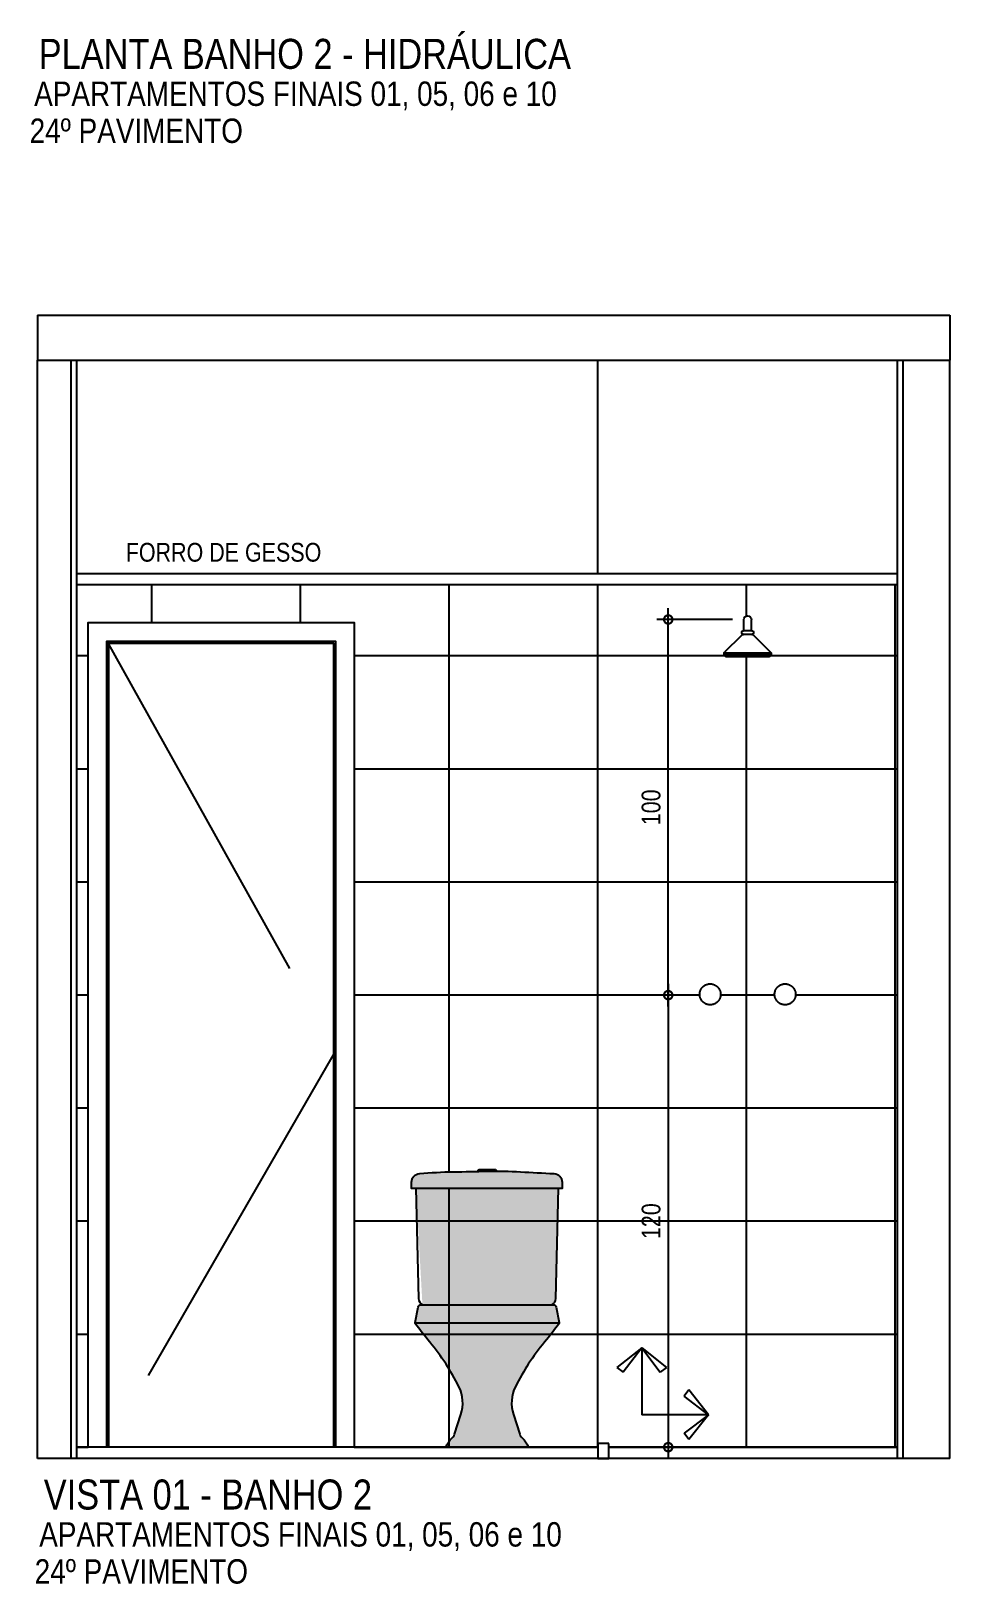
# Model space of a CAD drawing. Header units: metres. Extents: x 3 to 168, y -142 to 28.
# Drawn here: x 91.871 to 94.324, y -1.408 to 2.734 of the extents above; entities that cross this region are included whole.
import ezdxf

# ---------------------------------------------------------------- set-up
doc = ezdxf.new("R2010")
doc.units = ezdxf.units.M
doc.linetypes.add('DASHDOT', pattern=[1, 0.5, -0.25, 0, -0.25])
doc.linetypes.add('DASHEDX2', pattern=[1.5, 1, -0.5])
for name, color, linetype in [('ARQ-ALV ACAB', 4, 'Continuous'), ('ARQ-ALV OSSO', 5, 'Continuous'), ('ARQ-AUX1', 1, 'Continuous'), ('ARQ-AUX2', 2, 'Continuous'), ('ARQ-CAX', 1, 'Continuous'), ('ARQ-CERÂMICA', 7, 'Continuous'), ('ARQ-DIM', 2, 'Continuous'), ('ARQ-PRJ', 7, 'DASHEDX2'), ('ARQ-TXT', 2, 'Continuous')]:
    doc.layers.add(name, color=color, linetype=linetype)
doc.styles.add('Adesa', font='ARIALN.TTF')
doc.dimstyles.new('ADESA 1-0025', dxfattribs={"dimtxt": 0.05, "dimasz": 0.045, "dimexe": 0.03, "dimexo": 0.04, "dimgap": 0.02, "dimtad": 1, "dimtoh": 1, "dimdec": 0, "dimlfac": 100, "dimzin": 4, "dimtxsty": 'Adesa', "dimblk": 'DOTSMALL', "dimcen": 1, "dimdle": 0.03, "dimclrd": 1, "dimclre": 1, "dimclrt": 256, "dimazin": 1, "dimtm": 1e-09, "dimtfac": 1, "dimtdec": 0, "dimtix": 1, "dimtmove": 2, "dimatfit": 0, "dimldrblk": 'DOTSMALL', "dimfxl": 0.8, "dimtvp": 2, "dimtolj": 1, "dimtzin": 0, "dimarcsym": 0})
pattern_1 = [(0, (93.38367, -1.04352), (0, 0.301625), [])]
pattern_2 = [(90, (93.38367, -1.0435), (-0.396875, 2e-17), [])]

# ---------------------------------------------------------------- blocks, each defined once
blk = doc.blocks.new('*U45')
for points in [[(0, 0), (0, 2.2), (-0.71, 2.2), (-0.71, 0)], [(-0.05, 0), (-0.05, 2.15), (-0.66, 2.15), (-0.66, 0)], [(-0.055, 0), (-0.055, 2.145), (-0.655, 2.145), (-0.655, 0)]]:
    blk.add_lwpolyline(points)
at = {"layer": 'ARQ-PRJ'}
blk.add_lwpolyline([(-0.05, 2.15), (-0.66, 1.0575), (-0.05, 0)], dxfattribs=at)
blk = doc.blocks.new('MIST. CHUV.')
for points in [[(-0.128, 0), (-0.128, 0.0016), (-0.1277, 0.0037), (-0.1274, 0.0058), (-0.1269, 0.0079), (-0.1266, 0.0089), (-0.1262, 0.0099), (-0.1258, 0.0109), (-0.1254, 0.0118), (-0.1249, 0.0128), (-0.1244, 0.0137), (-0.1239, 0.0146), (-0.1233, 0.0155), (-0.1227, 0.0164), (-0.1221, 0.0172), (-0.1214, 0.0181), (-0.1207, 0.0189), (-0.12, 0.0196), (-0.1192, 0.0204), (-0.1184, 0.0211), (-0.1176, 0.0218), (-0.1159, 0.023), (-0.1141, 0.0242), (-0.1123, 0.0252), (-0.1113, 0.0256), (-0.1103, 0.026), (-0.1094, 0.0264), (-0.1083, 0.0267), (-0.1073, 0.027), (-0.1063, 0.0273), (-0.1053, 0.0275), (-0.1042, 0.0277), (-0.1032, 0.0278), (-0.1021, 0.0279), (-0.1011, 0.028), (-0.1, 0.028), (-0.0984, 0.028), (-0.0963, 0.0278), (-0.0942, 0.0274), (-0.0921, 0.0269), (-0.0911, 0.0266), (-0.0901, 0.0262), (-0.0891, 0.0258), (-0.0882, 0.0254), (-0.0872, 0.0249), (-0.0863, 0.0244), (-0.0854, 0.0239), (-0.0845, 0.0233), (-0.0836, 0.0227), (-0.0828, 0.0221), (-0.0819, 0.0214), (-0.0811, 0.0207), (-0.0804, 0.02), (-0.0796, 0.0192), (-0.0789, 0.0184), (-0.0782, 0.0176), (-0.077, 0.0159), (-0.0758, 0.0141), (-0.0748, 0.0123), (-0.0744, 0.0113), (-0.074, 0.0103), (-0.0736, 0.0094), (-0.0733, 0.0084), (-0.073, 0.0073), (-0.0727, 0.0063), (-0.0725, 0.0053), (-0.0723, 0.0042), (-0.0722, 0.0032), (-0.0721, 0.0021), (-0.072, 0.0011), (-0.072, 0), (-0.072, -0.0016), (-0.0722, -0.0037), (-0.0726, -0.0058), (-0.0731, -0.0079), (-0.0734, -0.0089), (-0.0738, -0.0099), (-0.0742, -0.0109), (-0.0746, -0.0118), (-0.0751, -0.0128), (-0.0756, -0.0137), (-0.0761, -0.0146), (-0.0767, -0.0155), (-0.0773, -0.0164), (-0.0779, -0.0172), (-0.0786, -0.0181), (-0.0793, -0.0189), (-0.08, -0.0196), (-0.0808, -0.0204), (-0.0816, -0.0211), (-0.0824, -0.0218), (-0.0841, -0.023), (-0.0859, -0.0242), (-0.0877, -0.0252), (-0.0887, -0.0256), (-0.0897, -0.026), (-0.0906, -0.0264), (-0.0916, -0.0267), (-0.0927, -0.027), (-0.0937, -0.0273), (-0.0947, -0.0275), (-0.0958, -0.0277), (-0.0968, -0.0278), (-0.0979, -0.0279), (-0.0989, -0.028), (-0.1, -0.028), (-0.1016, -0.028), (-0.1037, -0.0277), (-0.1058, -0.0274), (-0.1079, -0.0269), (-0.1089, -0.0266), (-0.1099, -0.0262), (-0.1109, -0.0258), (-0.1118, -0.0254), (-0.1128, -0.0249), (-0.1137, -0.0244), (-0.1146, -0.0239), (-0.1155, -0.0233), (-0.1164, -0.0227), (-0.1172, -0.0221), (-0.1181, -0.0214), (-0.1189, -0.0207), (-0.1196, -0.02), (-0.1204, -0.0192), (-0.1211, -0.0184), (-0.1218, -0.0176), (-0.123, -0.0159), (-0.1242, -0.0141), (-0.1252, -0.0123), (-0.1256, -0.0113), (-0.126, -0.0103), (-0.1264, -0.0094), (-0.1267, -0.0083), (-0.127, -0.0073), (-0.1273, -0.0063), (-0.1275, -0.0053), (-0.1277, -0.0042), (-0.1278, -0.0032), (-0.1279, -0.0021), (-0.128, -0.0011)], [(0.072, 0), (0.072, 0.0016), (0.0723, 0.0037), (0.0726, 0.0058), (0.0731, 0.0079), (0.0734, 0.0089), (0.0738, 0.0099), (0.0742, 0.0109), (0.0746, 0.0118), (0.0751, 0.0128), (0.0756, 0.0137), (0.0761, 0.0146), (0.0767, 0.0155), (0.0773, 0.0164), (0.0779, 0.0172), (0.0786, 0.0181), (0.0793, 0.0189), (0.08, 0.0196), (0.0808, 0.0204), (0.0816, 0.0211), (0.0824, 0.0218), (0.0841, 0.023), (0.0859, 0.0242), (0.0877, 0.0252), (0.0887, 0.0256), (0.0897, 0.026), (0.0906, 0.0264), (0.0917, 0.0267), (0.0927, 0.027), (0.0937, 0.0273), (0.0947, 0.0275), (0.0958, 0.0277), (0.0968, 0.0278), (0.0979, 0.0279), (0.0989, 0.028), (0.1, 0.028), (0.1016, 0.028), (0.1037, 0.0278), (0.1058, 0.0274), (0.1079, 0.0269), (0.1089, 0.0266), (0.1099, 0.0262), (0.1109, 0.0258), (0.1118, 0.0254), (0.1128, 0.0249), (0.1137, 0.0244), (0.1146, 0.0239), (0.1155, 0.0233), (0.1164, 0.0227), (0.1172, 0.0221), (0.1181, 0.0214), (0.1189, 0.0207), (0.1196, 0.02), (0.1204, 0.0192), (0.1211, 0.0184), (0.1218, 0.0176), (0.123, 0.0159), (0.1242, 0.0141), (0.1252, 0.0123), (0.1256, 0.0113), (0.126, 0.0103), (0.1264, 0.0094), (0.1267, 0.0084), (0.127, 0.0073), (0.1273, 0.0063), (0.1275, 0.0053), (0.1277, 0.0042), (0.1278, 0.0032), (0.1279, 0.0021), (0.128, 0.0011), (0.128, 0), (0.128, -0.0016), (0.1277, -0.0037), (0.1274, -0.0058), (0.1269, -0.0079), (0.1266, -0.0089), (0.1262, -0.0099), (0.1258, -0.0109), (0.1254, -0.0118), (0.1249, -0.0128), (0.1244, -0.0137), (0.1239, -0.0146), (0.1233, -0.0155), (0.1227, -0.0164), (0.1221, -0.0172), (0.1214, -0.0181), (0.1207, -0.0189), (0.12, -0.0196), (0.1192, -0.0204), (0.1184, -0.0211), (0.1176, -0.0218), (0.1159, -0.023), (0.1141, -0.0242), (0.1123, -0.0252), (0.1113, -0.0256), (0.1103, -0.026), (0.1094, -0.0264), (0.1083, -0.0267), (0.1073, -0.027), (0.1063, -0.0273), (0.1053, -0.0275), (0.1042, -0.0277), (0.1032, -0.0278), (0.1021, -0.0279), (0.1011, -0.028), (0.1, -0.028), (0.0984, -0.0279), (0.0963, -0.0277), (0.0942, -0.0274), (0.0921, -0.0269), (0.0911, -0.0266), (0.0901, -0.0262), (0.0891, -0.0258), (0.0882, -0.0254), (0.0872, -0.0249), (0.0863, -0.0244), (0.0854, -0.0239), (0.0845, -0.0233), (0.0836, -0.0227), (0.0828, -0.0221), (0.0819, -0.0214), (0.0811, -0.0207), (0.0804, -0.02), (0.0796, -0.0192), (0.0789, -0.0184), (0.0782, -0.0176), (0.077, -0.0159), (0.0758, -0.0141), (0.0748, -0.0123), (0.0744, -0.0113), (0.074, -0.0103), (0.0736, -0.0094), (0.0733, -0.0083), (0.073, -0.0073), (0.0727, -0.0063), (0.0725, -0.0053), (0.0723, -0.0042), (0.0722, -0.0032), (0.0721, -0.0021), (0.072, -0.0011)]]:
    blk.add_lwpolyline(points, close=True)
blk = doc.blocks.new('chuveiro frente')
for p, q in [((-0.01, 0.0698), (-0.01, 0.0998)), ((0.01, 0.0698), (0.01, 0.0998)), ((-0.0174, 0.0566), (-0.0613, 0.0127)), ((-0.0109, 0.0698), (0.0109, 0.0698)), ((-0.0109, 0.0598), (0.0109, 0.0598)), ((0.0174, 0.0566), (0.0613, 0.0127)), ((-0.0626, 0.01), (0.0626, 0.01)), ((-0.0623, 0.005), (0.0623, 0.005)), ((-0.0549, 0), (0.0549, 0))]:
    blk.add_line(p, q)
for centre, radius, start, end in [((0, 0.0998), 0.01, 0, 180), ((-0.0109, 0.0518), 0.008, 90, 143.719), ((-0.0109, 0.0648), 0.005, 90, 270), ((0.0109, 0.0648), 0.005, 270, 90), ((0.0109, 0.0518), 0.008, 36.281, 90), ((-0.0549, 0.008), 0.008, 143.719, 270), ((0.0549, 0.008), 0.008, 270, 36.281)]:
    blk.add_arc(centre, radius, start, end)
blk = doc.blocks.new('_DotSmall')
at = {"color": 0, "linetype": 'ByBlock', "const_width": 0.5}
blk.add_lwpolyline([(-0.0625, 0, 1), (0.0625, 0, 1)], format="xyb", close=True, dxfattribs=at)
blk = doc.blocks.new('*D95')
at = {"layer": 'ARQ-DIM', "color": 1, "lineweight": -2, "transparency": 16777216}
for p, q in [((93.5718, 0.1924), (93.5718, -1.0735)), ((93.6157, 0.1624), (93.5418, 0.1624)), ((93.7858, -1.0435), (93.5418, -1.0435))]:
    blk.add_line(p, q, dxfattribs=at)
at = {"layer": 'Defpoints', "color": 0, "transparency": 16777216}
for p in [(93.6557, 0.1624), (93.5718, -1.0435), (93.8258, -1.0435)]:
    blk.add_point(p, dxfattribs=at)
at = {"layer": 'ARQ-DIM', "color": 1, "lineweight": -2, "transparency": 16777216, "xscale": 0.045, "yscale": 0.045, "zscale": 0.045}
for p, rotation in [((93.5718, 0.1624), 90), ((93.5718, -1.0435), 270)]:
    blk.add_blockref('_DotSmall', p, dxfattribs=dict(at, rotation=rotation))
at = {"layer": 'ARQ-DIM', "transparency": 16777216, "insert": (93.5263, -0.4406), "char_height": 0.05, "attachment_point": 5, "rotation": 90, "style": 'Adesa'}
blk.add_mtext('\\A1;120', dxfattribs=at)
blk = doc.blocks.new('*D96')
at = {"layer": 'ARQ-DIM', "color": 1, "lineweight": -2, "transparency": 16777216}
for p, q in [((93.7437, 1.1645), (93.5418, 1.1645)), ((93.5718, 0.1324), (93.5718, 1.1945)), ((93.6157, 0.1624), (93.5418, 0.1624))]:
    blk.add_line(p, q, dxfattribs=at)
at = {"layer": 'Defpoints', "color": 0, "transparency": 16777216}
for p in [(93.5718, 1.1645), (93.7837, 1.1645), (93.6557, 0.1624)]:
    blk.add_point(p, dxfattribs=at)
at = {"layer": 'ARQ-DIM', "color": 1, "lineweight": -2, "transparency": 16777216, "xscale": 0.045, "yscale": 0.045, "zscale": 0.045}
for p, rotation in [((93.5718, 1.1645), 90), ((93.5718, 0.1624), 270)]:
    blk.add_blockref('_DotSmall', p, dxfattribs=dict(at, rotation=rotation))
at = {"layer": 'ARQ-DIM', "transparency": 16777216, "insert": (93.5263, 0.6634), "char_height": 0.05, "attachment_point": 5, "rotation": 90, "style": 'Adesa'}
blk.add_mtext('\\A1;100', dxfattribs=at)
blk = doc.blocks.new('CP929_e')
h = blk.add_hatch(color=255)
h.dxf.hatch_style = 1
edge = h.paths.add_edge_path()
edge.add_line((-0.2008, 0.6911), (0.2008, 0.6911))
edge.add_line((0.2008, 0.6911), (0.2007, 0.706))
edge.add_arc((0.1775, 0.7059), 0.0232, 0.3738, 87.2297)
edge.add_arc((0.8026, 13.6236), 12.9097, 266.83094, 267.22967, ccw=False)
edge.add_arc((0.0251, -0.4194), 1.1548, 86.8309, 91.2023)
edge.add_arc((-0.2136, 10.9563), 10.2234, 270.68894, 271.20233, ccw=False)
edge.add_arc((-0.0771, -0.395), 1.1287, 90.6889, 95.2506)
edge.add_arc((-0.1791, 0.7056), 0.0234, 93.3635, 179.0318)
edge.add_line((-0.2025, 0.706), (-0.2026, 0.6928))
edge.add_line((-0.2026, 0.6928), (-0.2026, 0.6911))
edge.add_line((-0.2026, 0.6911), (-0.2008, 0.6911))
h = blk.add_hatch(color=255)
h.dxf.hatch_style = 1
h.paths.add_polyline_path([(0.19, 0.6911), (-0.19, 0.6911), (-0.183, 0.3966, 0.27163), (-0.1728, 0.38), (0.1728, 0.38, 0.27163), (0.183, 0.3966)])
edge = h.paths.add_edge_path()
edge.add_arc((0.1762, 0.3722), 0.0079, 11.5874, 90, ccw=False)
edge.add_line((0.1839, 0.3737), (0.1925, 0.3322))
edge.add_arc((0.19, 0.3317), 0.00247, -35.4858, 11.5874, ccw=False)
edge.add_arc((-0.451, 0.7887), 0.7897, 319.8958, 324.5139, ccw=False)
edge.add_arc((0.6061, -0.1016), 0.5923, 139.8961, 153.6351)
edge.add_arc((0.1638, 0.1176), 0.0987, 153.6351, 197.8396)
edge.add_line((0.0699, 0.0874), (0.0868, 0.0348))
edge.add_arc((0.1103, 0.0423), 0.0247, 197.8405, 235.7698)
edge.add_arc((0.0909, 0.0138), 0.00987, 34.0222, 55.7689, ccw=False)
edge.add_line((0.099, 0.0193), (0.1079, 0.0062))
edge.add_arc((0.1046, 0.0039), 0.00395, -90, 34.0313, ccw=False)
edge.add_line((0.1046, 0), (-0.1046, 0))
edge.add_arc((-0.1046, 0.0039), 0.00395, 145.9687, 270, ccw=False)
edge.add_line((-0.1079, 0.0062), (-0.099, 0.0193))
edge.add_arc((-0.0909, 0.0138), 0.00987, 124.2289, 145.9756, ccw=False)
edge.add_arc((-0.1103, 0.0423), 0.0247, 304.2311, 342.1604)
edge.add_line((-0.0868, 0.0348), (-0.0699, 0.0874))
edge.add_arc((-0.1638, 0.1176), 0.0987, 342.1604, 386.365)
edge.add_arc((-0.6061, -0.1016), 0.5923, 26.365, 40.1039)
edge.add_arc((0.451, 0.7887), 0.7897, 215.4858, 220.1038, ccw=False)
edge.add_arc((-0.19, 0.3317), 0.00247, 168.4116, 215.4849, ccw=False)
edge.add_line((-0.1925, 0.3322), (-0.1839, 0.3737))
edge.add_arc((-0.1762, 0.3722), 0.0079, 90, 168.4126, ccw=False)
edge.add_line((-0.1762, 0.38), (0.1762, 0.38))
edge = h.paths.add_edge_path()
edge.add_line((-0.19, 0.6911), (-0.183, 0.3966))
edge.add_arc((-0.1638, 0.3971), 0.0192, 181.3139, 242.1536)
edge = h.paths.add_edge_path()
edge.add_arc((-0.0018, -1.831), 2.5662, 89.9609, 93.9727)
edge.add_arc((-0.1782, 0.7056), 0.0234, 93.3635, 179.0318)
edge.add_line((-0.2016, 0.706), (-0.2017, 0.6928))
edge.add_arc((-0.1999, 0.6928), 0.00174, 180.2855, 270.6496)
edge.add_line((-0.1999, 0.6911), (-0.1971, 0.6911))
edge.add_line((-0.1971, 0.6911), (0.1971, 0.6911))
edge.add_line((0.1971, 0.6911), (0.1999, 0.6911))
edge.add_arc((0.1999, 0.6928), 0.00174, 269.3504, 359.7145)
edge.add_line((0.2017, 0.6928), (0.2016, 0.706))
edge.add_arc((0.1782, 0.7056), 0.0234, 0.9676, 86.6359)
edge.add_arc((0.0018, -1.8311), 2.5662, 86.0273, 90.0392)
for points in [[(-0.2008, 0.6911), (0.2008, 0.6911), (0.2007, 0.706, 0.398231), (0.1787, 0.729, -0.00174), (0.0889, 0.7337, 0.019076), (0.0009, 0.7352, -0.00224), (-0.0907, 0.7337, 0.019907), (-0.1804, 0.729, 0.39224), (-0.2025, 0.706), (-0.2026, 0.6928), (-0.2026, 0.6911)], [(0.1762, 0.38, -0.356146), (0.1839, 0.3737), (0.1925, 0.3322, -0.208334), (0.1921, 0.3302, -0.020153), (0.1531, 0.2799, 0.060019), (0.0754, 0.1614, 0.195307), (0.0699, 0.0874), (0.0868, 0.0348, 0.167025), (0.0964, 0.0219, -0.095174), (0.099, 0.0193), (0.1079, 0.0062, -0.601047), (0.1046, 0), (-0.1046, 0, -0.601047), (-0.1079, 0.0062), (-0.099, 0.0193, -0.095174), (-0.0964, 0.0219, 0.167025), (-0.0868, 0.0348), (-0.0699, 0.0874, 0.195307), (-0.0754, 0.1614, 0.060019), (-0.1531, 0.2799, -0.020153), (-0.1921, 0.3302, -0.208334), (-0.1925, 0.3322), (-0.1839, 0.3737, -0.356146), (-0.1762, 0.38)]]:
    blk.add_lwpolyline(points, format="xyb", close=True)
at = {"ltscale": 0.016708}
blk.add_lwpolyline([(-0.0237, 0.7353), (-0.0237, 0.7386, -0.407176), (-0.0218, 0.7406, -0.006022), (0, 0.7409, -0.006022), (0.0218, 0.7406, -0.407176), (0.0237, 0.7386), (0.0237, 0.7352)], format="xyb", dxfattribs=at)
for points in [[(-0.19, 0.6911), (-0.183, 0.3966, 0.27188), (-0.1728, 0.38)], [(0.1728, 0.38, 0.27188), (0.183, 0.3966), (0.19, 0.6911)]]:
    blk.add_lwpolyline(points, format="xyb")
for points in [[(-0.19, 0.6911), (0.19, 0.6911)], [(-0.19, 0.3317), (0.19, 0.3317)]]:
    blk.add_lwpolyline(points)
at = {"linetype": 'DASHDOT', "ltscale": 6.24726e-05}
blk.add_lwpolyline([(0.0866, 0.1829), (0.0866, 0.1829)], dxfattribs=at)
blk = doc.blocks.new('Seta para pag.piso')
for p, q in [((0, 0.1126), (-0.0418, 0.0796)), ((0, 0.1126), (-0.0312, 0.0715)), ((0, 0.1126), (0, 0)), ((0, 0.1126), (0.0418, 0.0795)), ((0, 0.1126), (0.0312, 0.0715)), ((-0.0418, 0.0796), (-0.0312, 0.0715)), ((0.0418, 0.0795), (0.0312, 0.0715)), ((-0.1126, 0), (-0.0795, 0.0418)), ((-0.1126, 0), (-0.0715, 0.0312)), ((-0.0795, 0.0418), (-0.0715, 0.0312)), ((-0.1126, 0), (0, 0)), ((-0.1126, 0), (-0.0796, -0.0418)), ((-0.1126, 0), (-0.0715, -0.0312)), ((-0.0796, -0.0418), (-0.0715, -0.0312))]:
    blk.add_line(p, q)
blk = doc.blocks.new('AREAS MOLHADAS')
at = {"layer": 'ARQ-CERÂMICA'}
h = blk.add_hatch(dxfattribs=at)
h.set_pattern_fill('LINE', color=256, scale=0.095)
h.set_pattern_definition(pattern_1)
h.paths.add_polyline_path([(93.3837, 1.2565), (91.9937, 1.2565), (91.9937, -1.0435), (92.0237, -1.0435), (92.0237, 1.1565), (92.7337, 1.1565), (92.7337, -1.0435), (93.3837, -1.0435), (93.3837, -1.0335)])
h.paths.add_polyline_path([(93.1104, -0.3029, 0.006022), (93.0886, -0.3026, 0.006022), (93.0669, -0.3029, 1.488388), (93.067, -0.3088, 0.000551), (93.0895, -0.3083, -0.004524), (93.1104, -0.3069, 0.986583)], flags=16)
h = blk.add_hatch(dxfattribs=at)
h.set_pattern_fill('LINE', color=256, scale=0.125, angle=90)
h.set_pattern_definition(pattern_2)
h.paths.add_polyline_path([(93.3837, 1.2565), (91.9937, 1.2565), (91.9937, -1.0435), (92.0237, -1.0435), (92.0237, 1.1565), (92.7337, 1.1565), (92.7337, -1.0435), (93.3837, -1.0435), (93.3837, -1.0335)])
h.paths.add_polyline_path([(93.0886, -0.3026, -0.006555), (93.1123, -0.303), (93.1123, -0.3081, -0.014135), (93.1776, -0.3099, 0.00174), (93.2673, -0.3145, -0.398231), (93.2893, -0.3375), (93.2894, -0.3524), (92.8878, -0.3524), (92.8861, -0.3524), (92.8862, -0.338, -0.388381), (92.9074, -0.3146, -0.020081), (92.9979, -0.3099, 0.001639), (93.0649, -0.3088), (93.0649, -0.303, -0.006555)], flags=16)
h = blk.add_hatch(dxfattribs=at)
h.set_pattern_fill('LINE', color=256, scale=0.095)
h.set_pattern_definition(pattern_1)
h.paths.add_polyline_path([(94.1836, 1.2565), (93.3837, 1.2565), (93.3837, -1.0335), (93.4137, -1.0335), (93.4137, -1.0435), (94.1836, -1.0435)])
h.paths.add_polyline_path([(93.8385, 1.0647), (93.7288, 1.0647, -0.614488), (93.7224, 1.0774), (93.7702, 1.1252, -0.767043), (93.7727, 1.1345), (93.7737, 1.1345), (93.7737, 1.1645, -1), (93.7937, 1.1645), (93.7937, 1.1345), (93.7946, 1.1345, -0.767043), (93.7971, 1.1252), (93.8477, 1.0747), (93.8463, 1.0747, -0.490314)], flags=16)
h.paths.add_polyline_path([(93.9004, 0.1877), (93.9084, 0.1789), (93.9121, 0.1677), (93.9109, 0.1556), (93.905, 0.1455), (93.8955, 0.1384), (93.8842, 0.136), (93.8728, 0.138), (93.8631, 0.1447), (93.8567, 0.1547), (93.8551, 0.1669), (93.8587, 0.1785), (93.8665, 0.1874), (93.8772, 0.1924), (93.8893, 0.1926)], flags=16)
h.paths.add_polyline_path([(93.6748, 0.1372), (93.6647, 0.1432), (93.6575, 0.1527), (93.6552, 0.1639), (93.6572, 0.1754), (93.6639, 0.185), (93.6739, 0.1914), (93.6861, 0.1931), (93.6977, 0.1894), (93.7066, 0.1816), (93.7115, 0.1709), (93.7118, 0.1588), (93.7069, 0.1477), (93.6981, 0.1398), (93.6869, 0.1361)], flags=16)
h.paths.add_polyline_path([(93.5781, -0.5025), (93.5781, -0.382), (93.474, -0.382), (93.474, -0.5025)], flags=24)
h.paths.add_polyline_path([(93.5781, 0.6015), (93.5781, 0.7221), (93.474, 0.7221), (93.474, 0.6015)], flags=24)
h = blk.add_hatch(dxfattribs=at)
h.set_pattern_fill('LINE', color=256, scale=0.125, angle=90)
h.set_pattern_definition(pattern_2)
h.paths.add_polyline_path([(94.1836, 1.2565), (93.3837, 1.2565), (93.3837, -1.0335), (93.4137, -1.0335), (93.4137, -1.0435), (94.1836, -1.0435)])
h.paths.add_polyline_path([(93.8385, 1.0647), (93.7288, 1.0647, -0.614488), (93.7224, 1.0774), (93.7663, 1.1212, -0.238782), (93.7727, 1.1245, -1), (93.7727, 1.1345), (93.7737, 1.1345), (93.7737, 1.1645, -1), (93.7937, 1.1645), (93.7937, 1.1345), (93.7946, 1.1345, -1), (93.7946, 1.1245, -0.159108), (93.7993, 1.1229), (93.8433, 1.0791, -0.725464)], flags=16)
h.paths.add_polyline_path([(93.9102, 0.1741), (93.9117, 0.167), (93.9115, 0.1598), (93.9093, 0.1526), (93.9053, 0.1463), (93.9, 0.1415), (93.8933, 0.1379), (93.8862, 0.1364), (93.879, 0.1366), (93.8717, 0.1389), (93.8655, 0.1429), (93.8607, 0.1482), (93.8571, 0.1548), (93.8556, 0.1619), (93.8558, 0.1692), (93.8581, 0.1764), (93.8621, 0.1827), (93.8674, 0.1875), (93.874, 0.1911), (93.8811, 0.1926), (93.8884, 0.1923), (93.8956, 0.1901), (93.9019, 0.1861), (93.9067, 0.1808)], flags=16)
h.paths.add_polyline_path([(93.7102, 0.1741), (93.7117, 0.167), (93.7115, 0.1598), (93.7093, 0.1525), (93.7053, 0.1463), (93.7, 0.1415), (93.6933, 0.1379), (93.6862, 0.1364), (93.679, 0.1366), (93.6717, 0.1389), (93.6655, 0.1429), (93.6607, 0.1482), (93.6571, 0.1548), (93.6556, 0.1619), (93.6558, 0.1692), (93.6581, 0.1764), (93.6621, 0.1827), (93.6674, 0.1875), (93.674, 0.1911), (93.6811, 0.1926), (93.6884, 0.1923), (93.6956, 0.1901), (93.7019, 0.1861), (93.7067, 0.1808)], flags=16)
h.paths.add_polyline_path([(93.5781, -0.5025), (93.5781, -0.382), (93.474, -0.382), (93.474, -0.5025)], flags=24)
h.paths.add_polyline_path([(93.5781, 0.6015), (93.5781, 0.7221), (93.474, 0.7221), (93.474, 0.6015)], flags=24)
at = {"layer": 'ARQ-ALV ACAB'}
for p, q in [((91.9937, -1.0735), (91.9937, 1.8565)), ((94.1836, -1.0735), (94.1836, 1.8565)), ((93.3837, -1.0435), (91.9937, -1.0435)), ((94.1836, -1.0435), (93.4137, -1.0435))]:
    blk.add_line(p, q, dxfattribs=at)
blk.add_lwpolyline([(93.4137, -1.0335), (93.3837, -1.0335), (93.3837, -1.0735), (93.4137, -1.0735)], close=True, dxfattribs=at)
at = {"layer": 'ARQ-ALV OSSO'}
for p, q in [((91.8887, -1.0735), (91.8887, 1.8565)), ((91.9787, -1.0735), (91.9787, 1.8565)), ((94.1986, -1.0735), (94.1986, 1.8565)), ((94.3236, -1.0735), (94.3236, 1.8565)), ((94.3236, -1.0735), (91.8887, -1.0735))]:
    blk.add_line(p, q, dxfattribs=at)
at = {"layer": 'ARQ-AUX1'}
for p, q in [((94.1836, 1.2865), (91.9937, 1.2865)), ((94.1836, 1.2565), (91.9937, 1.2565))]:
    blk.add_line(p, q, dxfattribs=at)
at = {"layer": 'ARQ-AUX2'}
for p, q in [((91.8887, 1.9765), (94.3236, 1.9765)), ((91.8887, 1.8565), (94.3236, 1.8565)), ((93.3837, 1.2865), (93.3837, 1.8565)), ((93.3837, -1.0435), (93.3837, 1.2565))]:
    blk.add_line(p, q, dxfattribs=at)
for points in [[(91.8887, 1.9765), (91.8887, 1.8565)], [(94.3236, 1.9765), (94.3236, 1.8565)]]:
    blk.add_lwpolyline(points, dxfattribs=at)
at = {"layer": 'ARQ-AUX2', "xscale": -1}
blk.add_blockref('chuveiro frente', (93.7837, 1.0647), dxfattribs=at)
at = {"layer": 'ARQ-AUX2'}
for name, p in [('MIST. CHUV.', (93.7837, 0.1645)), ('CP929_e', (93.0886, -1.0435))]:
    blk.add_blockref(name, p, dxfattribs=at)
at = {"layer": 'ARQ-CAX', "xscale": -1}
blk.add_blockref('*U45', (92.0237, -1.0435), dxfattribs=at)
at = {"layer": 'ARQ-CERÂMICA', "xscale": 1.58230973583663, "yscale": 1.58230973583663, "zscale": 1.58230973583663, "rotation": 270}
blk.add_blockref('Seta para pag.piso', (93.5011, -0.9568), dxfattribs=at)
at = {"layer": 'ARQ-TXT', "ltscale": 0.5, "style": 'Adesa'}
for s, p in [('PLANTA BANHO 2 - HIDRÁULICA', (91.8918, 2.6334)), ('VISTA 01 - BANHO 2', (91.9053, -1.2098))]:
    blk.add_text(s, height=0.08, dxfattribs=at).set_placement(p)
at = {"layer": 'ARQ-TXT', "style": 'Adesa'}
for s, height, p in [('APARTAMENTOS FINAIS 01, 05, 06 e 10', 0.065, (91.8797, 2.5346, 108.9697)), ('24º PAVIMENTO', 0.065, (91.8676, 2.4358, 217.9394)), ('FORRO DE GESSO', 0.05, (92.1241, 1.3188, 108.9697)), ('APARTAMENTOS FINAIS 01, 05, 06 e 10', 0.065, (91.8932, -1.3086, 108.9697)), ('24º PAVIMENTO', 0.065, (91.8811, -1.4074, 217.9394))]:
    blk.add_text(s, height=height, dxfattribs=at).set_placement(p)
at = {"layer": 'ARQ-DIM'}
dim = blk.add_linear_dim(base=(93.5718, 1.1645), p1=(93.6557, 0.1624), p2=(93.7837, 1.1645), angle=90, dimstyle='ADESA 1-0025', dxfattribs=at)
dim.commit()
dim.dimension.update_dxf_attribs({"geometry": '*D96', "text_midpoint": (93.5263, 0.6634)})
dim = blk.add_linear_dim(base=(93.5718, -1.0435), p1=(93.6557, 0.1624), p2=(93.8258, -1.0435), angle=90, text='120', dimstyle='ADESA 1-0025', dxfattribs=at)
dim.commit()
dim.dimension.update_dxf_attribs({"geometry": '*D95', "text_midpoint": (93.5263, -0.4406)})

msp = doc.modelspace()

# ---------------------------------------------------------------- block references
msp.add_blockref('AREAS MOLHADAS', (0, 0))

doc.saveas('drawing.dxf')
